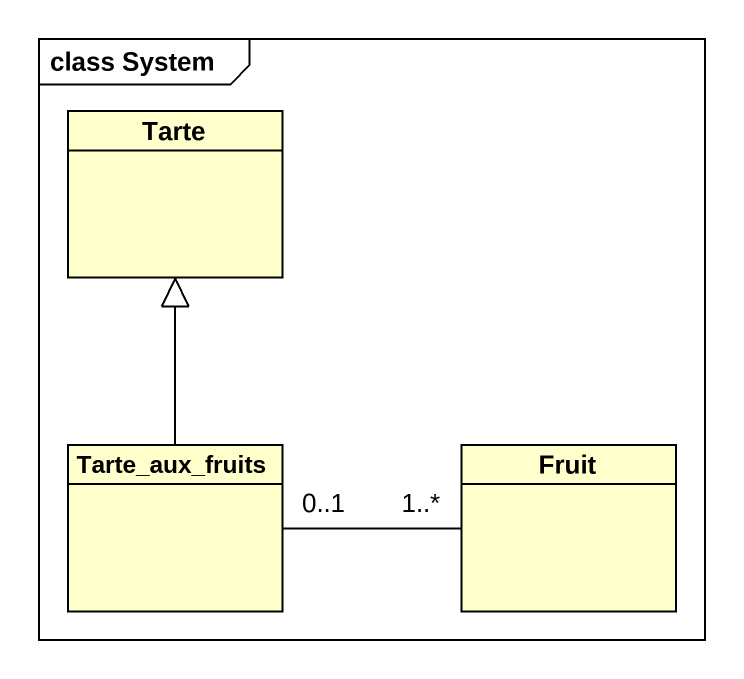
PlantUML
@startuml
mainframe class System
hide circle
hide empty members
class Tarte
class Tarte_aux_fruits
class Fruit
Tarte_aux_fruits -up-|> Tarte
Tarte_aux_fruits "0..1" -right- "1..*" Fruit
@enduml
